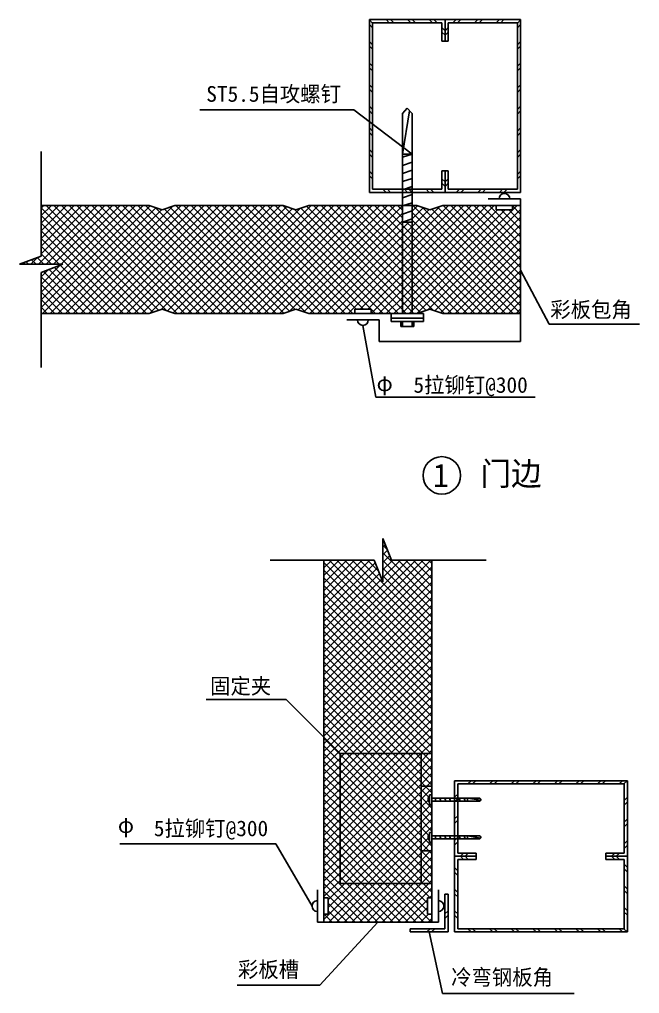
# Model space of a CAD drawing. Header units: metres. Extents: x 1643 to 14380, y 862 to 17986.
# Drawn here: x 1643 to 7384, y 8920 to 17932 of the extents above; entities that cross this region are included whole.
import ezdxf

# ---------------------------------------------------------------- set-up
doc = ezdxf.new("R2010")
doc.units = ezdxf.units.M
for name, color, linetype in [('1', 2, 'Continuous'), ('2', 3, 'Continuous'), ('4', 5, 'Continuous'), ('5', 6, 'Continuous')]:
    doc.layers.add(name, color=color, linetype=linetype)

msp = doc.modelspace()

# ---------------------------------------------------------------- linework, layer by layer
for p, q in [((5188.36, 16057.38), (5188.36, 15212.38)), ((5278.36, 16057.38), (5278.36, 15212.38)), ((4612.01, 11139.37), (5462.01, 11139.37)), ((4612.01, 11139.37), (4612.01, 9939.37)), ((5362.01, 11139.37), (5362.01, 9939.37)), ((5362.01, 10839.37), (5462.01, 10839.37)), ((5362.01, 10239.37), (5462.01, 10239.37)), ((4612.01, 9939.37), (5462.01, 9939.37))]:
    msp.add_line(p, q)
at = {"layer": '1'}
for p, q in [((5983.36, 16272.38), (6283.36, 16272.38)), ((6283.36, 16272.38), (6283.36, 14952.38)), ((1843.36, 16212.38), (2843.36, 16212.38)), ((2843.36, 16212.38), (2963.36, 16172.38)), ((2963.36, 16172.38), (3083.36, 16212.38)), ((3083.36, 16212.38), (4083.36, 16212.38)), ((4083.36, 16212.38), (4203.36, 16172.38)), ((4203.36, 16172.38), (4323.36, 16212.38)), ((4323.36, 16212.38), (5323.36, 16212.38)), ((5323.36, 16212.38), (5443.36, 16172.38)), ((5443.36, 16172.38), (5563.36, 16212.38)), ((5563.36, 16212.38), (6283.36, 16212.38)), ((2843.36, 15212.38), (2963.36, 15252.38)), ((2963.36, 15252.38), (3083.36, 15212.38)), ((4083.36, 15212.38), (4203.36, 15252.38)), ((4203.36, 15252.38), (4323.36, 15212.38)), ((5323.36, 15212.38), (5443.36, 15252.38)), ((5443.36, 15252.38), (5563.36, 15212.38)), ((1843.36, 15212.38), (2843.36, 15212.38)), ((3083.36, 15212.38), (4083.36, 15212.38)), ((4323.36, 15212.38), (5323.36, 15212.38)), ((4673.36, 15152.38), (4973.36, 15152.38)), ((4973.36, 14952.38), (4973.36, 15152.38)), ((6283.36, 15212.38), (5563.36, 15212.38)), ((4973.36, 14952.38), (6283.36, 14952.38)), ((4462.01, 9579.37), (4462.01, 12929.37)), ((5462.01, 12929.37), (5462.01, 9579.37)), ((4402.01, 9879.37), (4402.01, 9579.37)), ((5522.01, 9879.37), (5522.01, 9579.37)), ((5522.01, 9579.37), (4402.01, 9579.37))]:
    msp.add_line(p, q, dxfattribs=at)
at = {"layer": '2'}
for p, q in [((3311.85, 17095.57), (4740.2, 17095.57)), ((5278.36, 16686.27), (4740.2, 17095.57)), ((5233.36, 17112.38), (5188.36, 17062.38)), ((5188.36, 16686.27), (5255.86, 17087.38)), ((5188.36, 16057.38), (5188.36, 17062.38)), ((5278.36, 17062.38), (5233.36, 17112.38)), ((5278.36, 16057.38), (5278.36, 17062.38)), ((1843.36, 16712.38), (1843.36, 15743.22)), ((5278.36, 16687.38), (5188.36, 16657.38)), ((5278.36, 16686.27), (5188.36, 16686.27)), ((5278.36, 16612.38), (5188.36, 16582.38)), ((5278.36, 16537.38), (5188.36, 16507.38)), ((5278.36, 16462.38), (5188.36, 16432.38)), ((5278.36, 16387.38), (5188.36, 16357.38)), ((5278.36, 16312.38), (5188.36, 16282.38)), ((5278.36, 16237.38), (5188.36, 16207.38)), ((5278.36, 16162.38), (5188.36, 16132.38)), ((6058.36, 16212.38), (6058.36, 16172.38)), ((6058.36, 16172.38), (6208.36, 16172.38)), ((6208.36, 16212.38), (6208.36, 16172.38)), ((5278.36, 16087.38), (5188.36, 16057.38)), ((5188.36, 16057.38), (5278.36, 16057.38)), ((1643.36, 15668.06), (1843.36, 15743.22)), ((1643.36, 15668.06), (2043.36, 15668.06)), ((1843.36, 15592.68), (2043.36, 15668.06)), ((1843.36, 15592.68), (1843.36, 14712.38)), ((1843.36, 15592.68), (1843.36, 14712.38)), ((6283.36, 15612.38), (6546.87, 15112.38)), ((4898.36, 15252.38), (4748.36, 15252.38)), ((4748.36, 15212.38), (4748.36, 15252.38)), ((4898.36, 15212.38), (4898.36, 15252.38)), ((5383.36, 15212.38), (5083.36, 15212.38)), ((5083.36, 15137.38), (5083.36, 15212.38)), ((5383.36, 15167.38), (5083.36, 15167.38)), ((5383.36, 15137.38), (5383.36, 15212.38)), ((4941.47, 14438.47), (4823.36, 15102.38)), ((5383.36, 15137.38), (5083.36, 15137.38)), ((5173.36, 15092.38), (5173.36, 15137.38)), ((5293.36, 15092.38), (5173.36, 15092.38)), ((5188.36, 15092.38), (5188.36, 15137.38)), ((5278.36, 15092.38), (5278.36, 15137.38)), ((5293.36, 15092.38), (5293.36, 15137.38)), ((6546.87, 15112.38), (7384.38, 15112.38)), ((4941.47, 14438.47), (6419.53, 14438.47)), ((5009.17, 12729.37), (5009.17, 13129.37)), ((5086.55, 12929.37), (5009.17, 13129.37)), ((3964.85, 12929.37), (4927.67, 12929.37)), ((5009.17, 12729.37), (4927.67, 12929.37)), ((5086.55, 12929.37), (5964.85, 12929.37)), ((5086.55, 12929.37), (5964.85, 12929.37)), ((4112.01, 11639.37), (3373.2, 11639.37)), ((4612.01, 11139.37), (4112.01, 11639.37)), ((2572.99, 10304.37), (4015.92, 10304.37)), ((4015.92, 10304.37), (4352.01, 9729.37)), ((4462.01, 9804.37), (4502.01, 9804.37)), ((4502.01, 9654.37), (4502.01, 9804.37)), ((5462.01, 9804.37), (5422.01, 9804.37)), ((5422.01, 9804.37), (5422.01, 9654.37)), ((4462.01, 9654.37), (4502.01, 9654.37)), ((5462.01, 9654.37), (5422.01, 9654.37)), ((4962.01, 9579.37), (4425.08, 8997.66)), ((5437.01, 9489.37), (5558.73, 8919.92)), ((4425.08, 8997.66), (3658.14, 8997.66)), ((5558.73, 8919.92), (6778.41, 8919.92))]:
    msp.add_line(p, q, dxfattribs=at)
for centre, start, end in [((6133.36, 16272.38), 0, 180), ((4823.36, 15152.38), 180, 0), ((4402.01, 9729.37), 90, 270), ((5522.01, 9729.37), 270, 90)]:
    msp.add_arc(centre, 50, start, end, dxfattribs=at)
at = {"layer": '4'}
msp.add_circle((5553.96, 13713.98), 173.61, dxfattribs=at)
at = {"layer": '5'}
for p, q in [((4883.36, 17932.38), (5583.36, 17932.38)), ((4883.36, 16332.38), (4883.36, 17932.38)), ((4883.36, 17928.87), (4913.36, 17898.87)), ((4883.36, 17886.45), (4913.36, 17856.45)), ((4913.36, 17902.38), (5553.36, 17902.38)), ((4913.36, 16362.38), (4913.36, 17902.38)), ((5037.42, 17932.38), (5067.42, 17902.38)), ((5079.84, 17932.38), (5109.84, 17902.38)), ((5237.42, 17932.38), (5267.42, 17902.38)), ((5279.84, 17932.38), (5309.84, 17902.38)), ((5437.42, 17932.38), (5467.42, 17902.38)), ((5479.84, 17932.38), (5509.84, 17902.38)), ((5553.36, 17732.38), (5553.36, 17902.38)), ((5553.36, 17858.87), (5583.36, 17828.87)), ((5583.36, 17732.38), (5583.36, 17932.38)), ((5583.36, 17732.38), (5583.36, 17932.38)), ((6283.36, 17932.38), (5583.36, 17932.38)), ((5613.36, 17858.87), (5583.36, 17828.87)), ((6253.36, 17902.38), (5613.36, 17902.38)), ((5613.36, 17732.38), (5613.36, 17902.38)), ((5686.87, 17932.38), (5656.87, 17902.38)), ((5729.29, 17932.38), (5699.29, 17902.38)), ((5886.87, 17932.38), (5856.87, 17902.38)), ((5929.29, 17932.38), (5899.29, 17902.38)), ((6086.87, 17932.38), (6056.87, 17902.38)), ((6129.29, 17932.38), (6099.29, 17902.38)), ((6283.36, 17928.87), (6253.36, 17898.87)), ((6253.36, 16362.38), (6253.36, 17902.38)), ((6283.36, 17886.45), (6253.36, 17856.45)), ((6283.36, 16332.38), (6283.36, 17932.38)), ((5553.36, 17816.45), (5583.36, 17786.45)), ((5613.36, 17816.45), (5583.36, 17786.45)), ((4883.36, 17728.87), (4913.36, 17698.87)), ((4883.36, 17686.45), (4913.36, 17656.45)), ((5553.36, 17732.38), (5583.36, 17732.38)), ((5613.36, 17732.38), (5583.36, 17732.38)), ((6283.36, 17728.87), (6253.36, 17698.87)), ((6283.36, 17686.45), (6253.36, 17656.45)), ((4883.36, 17528.87), (4913.36, 17498.87)), ((4883.36, 17486.45), (4913.36, 17456.45)), ((6283.36, 17528.87), (6253.36, 17498.87)), ((6283.36, 17486.45), (6253.36, 17456.45)), ((4883.36, 17328.87), (4913.36, 17298.87)), ((6283.36, 17328.87), (6253.36, 17298.87)), ((4883.36, 17286.45), (4913.36, 17256.45)), ((6283.36, 17286.45), (6253.36, 17256.45)), ((4883.36, 17128.87), (4913.36, 17098.87)), ((6283.36, 17128.87), (6253.36, 17098.87)), ((4883.36, 17086.45), (4913.36, 17056.45)), ((6283.36, 17086.45), (6253.36, 17056.45)), ((4883.36, 16928.87), (4913.36, 16898.87)), ((4883.36, 16886.45), (4913.36, 16856.45)), ((6283.36, 16928.87), (6253.36, 16898.87)), ((6283.36, 16886.45), (6253.36, 16856.45)), ((4883.36, 16728.87), (4913.36, 16698.87)), ((4883.36, 16686.45), (4913.36, 16656.45)), ((6283.36, 16728.87), (6253.36, 16698.87)), ((6283.36, 16686.45), (6253.36, 16656.45)), ((4883.36, 16528.87), (4913.36, 16498.87)), ((5553.36, 16362.38), (5553.36, 16532.38)), ((5553.36, 16532.38), (5583.36, 16532.38)), ((5583.36, 16332.38), (5583.36, 16532.38)), ((5583.36, 16332.38), (5583.36, 16532.38)), ((5613.36, 16532.38), (5583.36, 16532.38)), ((5613.36, 16362.38), (5613.36, 16532.38)), ((6283.36, 16528.87), (6253.36, 16498.87)), ((4883.36, 16486.45), (4913.36, 16456.45)), ((5553.36, 16458.87), (5583.36, 16428.87)), ((5553.36, 16416.45), (5583.36, 16386.45)), ((5613.36, 16458.87), (5583.36, 16428.87)), ((5613.36, 16416.45), (5583.36, 16386.45)), ((6283.36, 16486.45), (6253.36, 16456.45)), ((4883.36, 16332.38), (5583.36, 16332.38)), ((4913.36, 16362.38), (5553.36, 16362.38)), ((5007.42, 16362.38), (5037.42, 16332.38)), ((5049.84, 16362.38), (5079.84, 16332.38)), ((5207.42, 16362.38), (5237.42, 16332.38)), ((5249.84, 16362.38), (5279.84, 16332.38)), ((5407.42, 16362.38), (5437.42, 16332.38)), ((5449.84, 16362.38), (5479.84, 16332.38)), ((6283.36, 16332.38), (5583.36, 16332.38)), ((6253.36, 16362.38), (5613.36, 16362.38)), ((5716.87, 16362.38), (5686.87, 16332.38)), ((5759.29, 16362.38), (5729.29, 16332.38)), ((5916.87, 16362.38), (5886.87, 16332.38)), ((5959.29, 16362.38), (5929.29, 16332.38)), ((6116.87, 16362.38), (6086.87, 16332.38)), ((6159.29, 16362.38), (6129.29, 16332.38)), ((1818.54, 15668.06), (2362.86, 16212.38)), ((1843.36, 16187.85), (1867.89, 16212.38)), ((1843.36, 16117.14), (1938.6, 16212.38)), ((1843.36, 16046.43), (2009.31, 16212.38)), ((1843.36, 15975.72), (2080.02, 16212.38)), ((1843.36, 15905.01), (2150.73, 16212.38)), ((1843.36, 15834.3), (2221.44, 16212.38)), ((1843.36, 15763.59), (2292.15, 16212.38)), ((1843.36, 15410.03), (2645.71, 16212.38)), ((1843.36, 15339.32), (2716.42, 16212.38)), ((1843.36, 15268.61), (2787.13, 16212.38)), ((2819.44, 15212.38), (1843.36, 16188.47)), ((1857.84, 15212.38), (2854.22, 16208.76)), ((1889.25, 15668.06), (2433.57, 16212.38)), ((2878.45, 15224.08), (1890.15, 16212.38)), ((1928.55, 15212.38), (2907.25, 16191.09)), ((1959.96, 15668.06), (2504.29, 16212.38)), ((2931.48, 15241.76), (1960.86, 16212.38)), ((1999.26, 15212.38), (2960.28, 16173.41)), ((2030.67, 15668.06), (2575, 16212.38)), ((3005.68, 15238.28), (2031.57, 16212.38)), ((2069.97, 15212.38), (3063.28, 16205.69)), ((3102.28, 15212.38), (2102.28, 16212.38)), ((2140.68, 15212.38), (3140.68, 16212.38)), ((3172.99, 15212.38), (2172.99, 16212.38)), ((2211.39, 15212.38), (3211.39, 16212.38)), ((3243.7, 15212.38), (2243.7, 16212.38)), ((2282.1, 15212.38), (3282.1, 16212.38)), ((3314.41, 15212.38), (2314.41, 16212.38)), ((2352.81, 15212.38), (3352.81, 16212.38)), ((3385.12, 15212.38), (2385.12, 16212.38)), ((2423.52, 15212.38), (3423.52, 16212.38)), ((3455.84, 15212.38), (2455.84, 16212.38)), ((2494.24, 15212.38), (3494.24, 16212.38)), ((3526.55, 15212.38), (2526.55, 16212.38)), ((2564.95, 15212.38), (3564.95, 16212.38)), ((3597.26, 15212.38), (2597.26, 16212.38)), ((2635.66, 15212.38), (3635.66, 16212.38)), ((3667.97, 15212.38), (2667.97, 16212.38)), ((2706.37, 15212.38), (3706.37, 16212.38)), ((3738.68, 15212.38), (2738.68, 16212.38)), ((2777.08, 15212.38), (3777.08, 16212.38)), ((3809.39, 15212.38), (2809.39, 16212.38)), ((2850.01, 15214.6), (3847.79, 16212.38)), ((3880.1, 15212.38), (2898.47, 16194.01)), ((2956.07, 15249.96), (3918.5, 16212.38)), ((3950.81, 15212.38), (2983.95, 16179.25)), ((3012.75, 15235.92), (3989.21, 16212.38)), ((4021.52, 15212.38), (3036.98, 16196.93)), ((3065.78, 15218.24), (4059.92, 16212.38)), ((4090.01, 15214.6), (3092.23, 16212.38)), ((3130.63, 15212.38), (4118.81, 16200.56)), ((4143.05, 15232.28), (3162.94, 16212.38)), ((3201.34, 15212.38), (4171.85, 16182.89)), ((4196.08, 15249.96), (3233.65, 16212.38)), ((3272.05, 15212.38), (4246.4, 16186.73)), ((4294.87, 15221.88), (3304.36, 16212.38)), ((3342.76, 15212.38), (4342.76, 16212.38)), ((4375.07, 15212.38), (3375.07, 16212.38)), ((3413.47, 15212.38), (4413.47, 16212.38)), ((4445.79, 15212.38), (3445.79, 16212.38)), ((3484.18, 15212.38), (4484.18, 16212.38)), ((4516.5, 15212.38), (3516.5, 16212.38)), ((3554.9, 15212.38), (4554.9, 16212.38)), ((4587.21, 15212.38), (3587.21, 16212.38)), ((3625.61, 15212.38), (4625.61, 16212.38)), ((4657.92, 15212.38), (3657.92, 16212.38)), ((3696.32, 15212.38), (4696.32, 16212.38)), ((4728.63, 15212.38), (3728.63, 16212.38)), ((3767.03, 15212.38), (4767.03, 16212.38)), ((4759.34, 15252.38), (3799.34, 16212.38)), ((3837.74, 15212.38), (4837.74, 16212.38)), ((4830.05, 15252.38), (3870.05, 16212.38)), ((3908.45, 15212.38), (4908.45, 16212.38)), ((4940.76, 15212.38), (3940.76, 16212.38)), ((3979.16, 15212.38), (4979.16, 16212.38)), ((5011.47, 15212.38), (4011.47, 16212.38)), ((4049.87, 15212.38), (5049.87, 16212.38)), ((5082.18, 15212.38), (4082.18, 16212.38)), ((4139.19, 15231), (5120.58, 16212.38)), ((5152.89, 15212.38), (4187.66, 16177.62)), ((4224.31, 15245.4), (5188.36, 16209.45)), ((5188.36, 15247.63), (4248.54, 16187.45)), ((4277.34, 15227.72), (5188.36, 16138.74)), ((5188.36, 15318.34), (4301.57, 16205.12)), ((5188.36, 15389.05), (4365.02, 16212.38)), ((5188.36, 15459.76), (4435.73, 16212.38)), ((5188.36, 15530.47), (4506.45, 16212.38)), ((5188.36, 15601.18), (4577.16, 16212.38)), ((5188.36, 15671.9), (4647.87, 16212.38)), ((5188.36, 15742.61), (4718.58, 16212.38)), ((5188.36, 15813.32), (4789.29, 16212.38)), ((5188.36, 15884.03), (4860, 16212.38)), ((5188.36, 15954.74), (4930.71, 16212.38)), ((5188.36, 16025.45), (5001.42, 16212.38)), ((5188.36, 16096.16), (5072.13, 16212.38)), ((5188.36, 16166.87), (5142.84, 16212.38)), ((5278.36, 15875.18), (5615.56, 16212.38)), ((5278.36, 15804.47), (5686.27, 16212.38)), ((5278.36, 15733.76), (5756.98, 16212.38)), ((5278.36, 15663.05), (5827.69, 16212.38)), ((5278.36, 15592.34), (5898.4, 16212.38)), ((5278.36, 15521.63), (5969.11, 16212.38)), ((5278.36, 15450.92), (6039.82, 16212.38)), ((5278.36, 15238.79), (6251.95, 16212.38)), ((5278.36, 16158.03), (5330.37, 16210.04)), ((5278.36, 15945.89), (5535.59, 16203.13)), ((5278.36, 16087.32), (5383.41, 16192.37)), ((5278.36, 16016.6), (5436.44, 16174.69)), ((5278.36, 15380.21), (6070.53, 16172.38)), ((5278.36, 15309.5), (6141.24, 16172.38)), ((6213.55, 15212.38), (5278.36, 16147.58)), ((6283.36, 15213.29), (5284.26, 16212.38)), ((5322.66, 15212.38), (6283.36, 16173.08)), ((6283.36, 15284), (5370.78, 16196.57)), ((6283.36, 15354.71), (5460.1, 16177.97)), ((6283.36, 15425.42), (5513.13, 16195.64)), ((6283.36, 15496.13), (5567.11, 16212.38)), ((6283.36, 15566.84), (5637.82, 16212.38)), ((6283.36, 15637.56), (5708.53, 16212.38)), ((6283.36, 15708.27), (5779.24, 16212.38)), ((6283.36, 15778.98), (5849.95, 16212.38)), ((6283.36, 15849.69), (5920.66, 16212.38)), ((6283.36, 15920.4), (5991.37, 16212.38)), ((6283.36, 15991.11), (6102.08, 16172.38)), ((6283.36, 16061.82), (6172.79, 16172.38)), ((6283.36, 16132.53), (6208.36, 16207.53)), ((6283.36, 16203.24), (6274.21, 16212.38)), ((2748.73, 15212.38), (1843.36, 16117.76)), ((2678.02, 15212.38), (1843.36, 16047.05)), ((4332.71, 15212.38), (5188.36, 16068.03)), ((5188.36, 15997.32), (5248.42, 16057.38)), ((5278.36, 16006.16), (5227.13, 16057.38)), ((6142.84, 15212.38), (5278.36, 16076.87)), ((5428.38, 15247.39), (6283.36, 16102.37)), ((2607.31, 15212.38), (1843.36, 15976.34)), ((4403.42, 15212.38), (5188.36, 15997.32)), ((5278.36, 15935.45), (5188.36, 16025.45)), ((5188.36, 15926.6), (5278.36, 16016.6)), ((5278.36, 15864.74), (5188.36, 15954.74)), ((6072.13, 15212.38), (5278.36, 16006.16)), ((5488.9, 15237.2), (6283.36, 16031.66)), ((5541.93, 15219.52), (6283.36, 15960.94)), ((2536.6, 15212.38), (1843.36, 15905.63)), ((4474.13, 15212.38), (5188.36, 15926.6)), ((5188.36, 15855.89), (5278.36, 15945.89)), ((5278.36, 15794.03), (5188.36, 15884.03)), ((5188.36, 15785.18), (5278.36, 15875.18)), ((6001.42, 15212.38), (5278.36, 15935.45)), ((5930.71, 15212.38), (5278.36, 15864.74)), ((5605.5, 15212.38), (6283.36, 15890.23)), ((2010.21, 15668.06), (1843.36, 15834.91)), ((4544.84, 15212.38), (5188.36, 15855.89)), ((4615.56, 15212.38), (5188.36, 15785.18)), ((5278.36, 15723.32), (5188.36, 15813.32)), ((5188.36, 15714.47), (5278.36, 15804.47)), ((5860, 15212.38), (5278.36, 15794.03)), ((5676.22, 15212.38), (6283.36, 15819.52)), ((1677.12, 15668.06), (1697.42, 15688.36)), ((1727.37, 15668.06), (1705.04, 15690.38)), ((1747.83, 15668.06), (1810.29, 15730.52)), ((1798.08, 15668.06), (1756.26, 15709.87)), ((1868.79, 15668.06), (1808.07, 15728.78)), ((1939.5, 15668.06), (1843.36, 15764.2)), ((4686.27, 15212.38), (5188.36, 15714.47)), ((5278.36, 15652.61), (5188.36, 15742.61)), ((5188.36, 15643.76), (5278.36, 15733.76)), ((5789.29, 15212.38), (5278.36, 15723.32)), ((5746.93, 15212.38), (6283.36, 15748.81)), ((1656.66, 15668.06), (1654, 15670.72)), ((1843.36, 15480.74), (2021.38, 15658.77)), ((1843.36, 15551.45), (1907.93, 15616.03)), ((2253.75, 15212.38), (1866.36, 15599.78)), ((2324.46, 15212.38), (1917.55, 15619.3)), ((2395.18, 15212.38), (1968.99, 15638.57)), ((2465.89, 15212.38), (2019.97, 15658.3)), ((4796.98, 15252.38), (5188.36, 15643.76)), ((5278.36, 15581.9), (5188.36, 15671.9)), ((5188.36, 15573.05), (5278.36, 15663.05)), ((5278.36, 15511.18), (5188.36, 15601.18)), ((5188.36, 15502.34), (5278.36, 15592.34)), ((5718.58, 15212.38), (5278.36, 15652.61)), ((5817.64, 15212.38), (6283.36, 15678.1)), ((5888.35, 15212.38), (6283.36, 15607.39)), ((2183.04, 15212.38), (1843.36, 15552.07)), ((4867.69, 15252.38), (5188.36, 15573.05)), ((4898.4, 15212.38), (5188.36, 15502.34)), ((5278.36, 15440.47), (5188.36, 15530.47)), ((5188.36, 15431.63), (5278.36, 15521.63)), ((5647.87, 15212.38), (5278.36, 15581.9)), ((5577.16, 15212.38), (5278.36, 15511.18)), ((5959.06, 15212.38), (6283.36, 15536.68)), ((2112.33, 15212.38), (1843.36, 15481.36)), ((4969.11, 15212.38), (5188.36, 15431.63)), ((5278.36, 15369.76), (5188.36, 15459.76)), ((5188.36, 15360.92), (5278.36, 15450.92)), ((5477.99, 15240.84), (5278.36, 15440.47)), ((6029.77, 15212.38), (6283.36, 15465.97)), ((2041.62, 15212.38), (1843.36, 15410.65)), ((1970.91, 15212.38), (1843.36, 15339.94)), ((5039.82, 15212.38), (5188.36, 15360.92)), ((5278.36, 15299.05), (5188.36, 15389.05)), ((5188.36, 15290.21), (5278.36, 15380.21)), ((5407.64, 15240.48), (5278.36, 15369.76)), ((6100.48, 15212.38), (6283.36, 15395.26)), ((6171.19, 15212.38), (6283.36, 15324.55)), ((1900.2, 15212.38), (1843.36, 15269.23)), ((5110.53, 15212.38), (5188.36, 15290.21)), ((5278.36, 15228.34), (5188.36, 15318.34)), ((5188.36, 15219.5), (5278.36, 15309.5)), ((5223.6, 15212.38), (5188.36, 15247.63)), ((5251.95, 15212.38), (5278.36, 15238.79)), ((5354.61, 15222.8), (5278.36, 15299.05)), ((6241.9, 15212.38), (6283.36, 15253.84)), ((5181.24, 15212.38), (5188.36, 15219.5)), ((5294.31, 15212.38), (5278.36, 15228.34)), ((5009.17, 13121.59), (5010.73, 13123.14)), ((5009.17, 13050.88), (5030.32, 13072.02)), ((5047.75, 13029.75), (5009.17, 13068.33)), ((5009.17, 12980.17), (5050.17, 13021.16)), ((5082.68, 12924.11), (5009.17, 12997.62)), ((4462.01, 12927.98), (4463.4, 12929.37)), ((4462.01, 12857.27), (4534.11, 12929.37)), ((4462.01, 12786.56), (4604.82, 12929.37)), ((4462.01, 12715.85), (4675.53, 12929.37)), ((4462.01, 12645.14), (4746.24, 12929.37)), ((4462.01, 12574.43), (4816.95, 12929.37)), ((4462.01, 12503.71), (4887.66, 12929.37)), ((4462.01, 12150.16), (5241.21, 12929.37)), ((4462.01, 12079.45), (5311.93, 12929.37)), ((4462.01, 12008.74), (5382.64, 12929.37)), ((4462.01, 11938.03), (5453.35, 12929.37)), ((5462.01, 11908.38), (4462.01, 12908.38)), ((4462.01, 12433), (4935.46, 12906.45)), ((5462.01, 11979.09), (4511.74, 12929.37)), ((5462.01, 12049.8), (4582.45, 12929.37)), ((5462.01, 12120.51), (4653.16, 12929.37)), ((5462.01, 12191.22), (4723.87, 12929.37)), ((5462.01, 12261.94), (4794.58, 12929.37)), ((4970.18, 12824.48), (4865.29, 12929.37)), ((5009.17, 12909.46), (5070.6, 12970.88)), ((5009.17, 12838.75), (5099.79, 12929.37)), ((5009.17, 12768.03), (5170.5, 12929.37)), ((5462.01, 12474.07), (5009.17, 12926.9)), ((5462.01, 12544.78), (5077.42, 12929.37)), ((5462.01, 12615.49), (5148.13, 12929.37)), ((5462.01, 12686.2), (5218.84, 12929.37)), ((5462.01, 12756.91), (5289.55, 12929.37)), ((5462.01, 12827.62), (5360.26, 12929.37)), ((5462.01, 12898.33), (5430.97, 12929.37)), ((4462.01, 11867.32), (5462.01, 12867.32)), ((4462.01, 12362.29), (4955.39, 12855.67)), ((5462.01, 11837.67), (4462.01, 12837.67)), ((4462.01, 12291.58), (4974.82, 12804.39)), ((5462.01, 12403.36), (5009.17, 12856.19)), ((4462.01, 11796.61), (5462.01, 12796.61)), ((5462.01, 11766.96), (4462.01, 12766.96)), ((4462.01, 12220.87), (4995.2, 12754.06)), ((4462.01, 11725.9), (5462.01, 12725.9)), ((5462.01, 12332.65), (5009.17, 12785.48)), ((5462.01, 11696.25), (4462.01, 12696.25)), ((4462.01, 11655.19), (5462.01, 12655.19)), ((5462.01, 11625.54), (4462.01, 12625.54)), ((4462.01, 11584.48), (5462.01, 12584.48)), ((5462.01, 11554.83), (4462.01, 12554.83)), ((4462.01, 11513.76), (5462.01, 12513.76)), ((5462.01, 11484.12), (4462.01, 12484.12)), ((4462.01, 11443.05), (5462.01, 12443.05)), ((5462.01, 11413.41), (4462.01, 12413.41)), ((4462.01, 11372.34), (5462.01, 12372.34)), ((5462.01, 11342.7), (4462.01, 12342.7)), ((4462.01, 11301.63), (5462.01, 12301.63)), ((5462.01, 11271.99), (4462.01, 12271.99)), ((5462.01, 11201.28), (4462.01, 12201.28)), ((4491.23, 11260.14), (5462.01, 12230.92)), ((5453.21, 11139.37), (4462.01, 12130.56)), ((4526.59, 11224.79), (5462.01, 12160.21)), ((4561.94, 11189.43), (5462.01, 12089.5)), ((5382.5, 11139.37), (4462.01, 12059.85)), ((5311.79, 11139.37), (4462.01, 11989.14)), ((4597.3, 11154.08), (5462.01, 12018.79)), ((5241.08, 11139.37), (4462.01, 11918.43)), ((4653.3, 11139.37), (5462.01, 11948.08)), ((5170.37, 11139.37), (4462.01, 11847.72)), ((4724.01, 11139.37), (5462.01, 11877.37)), ((4794.72, 11139.37), (5462.01, 11806.66)), ((5099.65, 11139.37), (4462.01, 11777.01)), ((4865.43, 11139.37), (5462.01, 11735.95)), ((5028.94, 11139.37), (4462.01, 11706.3)), ((4958.23, 11139.37), (4462.01, 11635.59)), ((4936.14, 11139.37), (5462.01, 11665.24)), ((4887.52, 11139.37), (4462.01, 11564.88)), ((5006.85, 11139.37), (5462.01, 11594.53)), ((4816.81, 11139.37), (4462.01, 11494.17)), ((5077.56, 11139.37), (5462.01, 11523.82)), ((5148.27, 11139.37), (5462.01, 11453.1)), ((4746.1, 11139.37), (4462.01, 11423.46)), ((5218.98, 11139.37), (5462.01, 11382.39)), ((4675.39, 11139.37), (4462.01, 11352.75)), ((4612.01, 11132.04), (4462.01, 11282.04)), ((5289.69, 11139.37), (5462.01, 11311.68)), ((4462.01, 11230.92), (4491.23, 11260.14)), ((4462.01, 11160.21), (4526.59, 11224.79)), ((4612.01, 11061.33), (4462.01, 11211.33)), ((4462.01, 11089.5), (4561.94, 11189.43)), ((5360.4, 11139.37), (5462.01, 11240.97)), ((4462.01, 11018.79), (4597.3, 11154.08)), ((4612.01, 10990.62), (4462.01, 11140.62)), ((4462.01, 10948.08), (4612.01, 11098.08)), ((4612.01, 11098.08), (4653.3, 11139.37)), ((4612.01, 11027.37), (4724.01, 11139.37)), ((4612.01, 10956.66), (4794.72, 11139.37)), ((4612.01, 10885.95), (4865.43, 11139.37)), ((4612.01, 10815.24), (4936.14, 11139.37)), ((4612.01, 10744.53), (5006.85, 11139.37)), ((4612.01, 10673.82), (5077.56, 11139.37)), ((4612.01, 10603.1), (5148.27, 11139.37)), ((4612.01, 10532.39), (5218.98, 11139.37)), ((4612.01, 10461.68), (5289.69, 11139.37)), ((4612.01, 10390.97), (5360.4, 11139.37)), ((5362.01, 10382.04), (4612.01, 11132.04)), ((5362.01, 10452.75), (4675.39, 11139.37)), ((5362.01, 10523.46), (4746.1, 11139.37)), ((5362.01, 10594.17), (4816.81, 11139.37)), ((5362.01, 10664.88), (4887.52, 11139.37)), ((5362.01, 10735.59), (4958.23, 11139.37)), ((5362.01, 10806.3), (5028.94, 11139.37)), ((5362.01, 10877.01), (5099.65, 11139.37)), ((5362.01, 10947.72), (5170.37, 11139.37)), ((5362.01, 11018.43), (5241.08, 11139.37)), ((5362.01, 11089.14), (5311.79, 11139.37)), ((5362.01, 11070.26), (5431.11, 11139.37)), ((5362.01, 10999.55), (5462.01, 11099.55)), ((5462.01, 10989.14), (5362.01, 11089.14)), ((5462.01, 11059.85), (5382.5, 11139.37)), ((5431.11, 11139.37), (5462.01, 11170.26)), ((5462.01, 11130.56), (5453.21, 11139.37)), ((4612.01, 10919.9), (4462.01, 11069.9)), ((4462.01, 10877.37), (4612.01, 11027.37)), ((4612.01, 10849.19), (4462.01, 10999.19)), ((4612.01, 10320.26), (5362.01, 11070.26)), ((5362.01, 10311.33), (4612.01, 11061.33)), ((4612.01, 10249.55), (5362.01, 10999.55)), ((5362.01, 10928.84), (5462.01, 11028.84)), ((5462.01, 10918.43), (5362.01, 11018.43)), ((4462.01, 10806.66), (4612.01, 10956.66)), ((4612.01, 10778.48), (4462.01, 10928.48)), ((5362.01, 10240.62), (4612.01, 10990.62)), ((4612.01, 10178.84), (5362.01, 10928.84)), ((5362.01, 10169.9), (4612.01, 10919.9)), ((5362.01, 10858.13), (5462.01, 10958.13)), ((5462.01, 10847.72), (5362.01, 10947.72)), ((4462.01, 10735.95), (4612.01, 10885.95)), ((4612.01, 10707.77), (4462.01, 10857.77)), ((4462.01, 10665.24), (4612.01, 10815.24)), ((4612.01, 10108.13), (5362.01, 10858.13)), ((5362.01, 10099.19), (4612.01, 10849.19)), ((5399.65, 10839.37), (5362.01, 10877.01)), ((5362.01, 10787.42), (5413.96, 10839.37)), ((5362.01, 10716.71), (5462.01, 10816.71)), ((5462.01, 10777.01), (5399.65, 10839.37)), ((5413.96, 10839.37), (5462.01, 10887.42)), ((5672.01, 10889.37), (5672.01, 10189.37)), ((5672.01, 10889.37), (7272.01, 10889.37)), ((5702.01, 10859.37), (5702.01, 10219.37)), ((5702.01, 10859.37), (7242.01, 10859.37)), ((5826.07, 10889.37), (5796.07, 10859.37)), ((5868.5, 10889.37), (5838.5, 10859.37)), ((6026.07, 10889.37), (5996.07, 10859.37)), ((6068.5, 10889.37), (6038.5, 10859.37)), ((6226.07, 10889.37), (6196.07, 10859.37)), ((6268.5, 10889.37), (6238.5, 10859.37)), ((6426.07, 10889.37), (6396.07, 10859.37)), ((6468.5, 10889.37), (6438.5, 10859.37)), ((6626.07, 10889.37), (6596.07, 10859.37)), ((6668.5, 10889.37), (6638.5, 10859.37)), ((6826.07, 10889.37), (6796.07, 10859.37)), ((6868.5, 10889.37), (6838.5, 10859.37)), ((7026.07, 10889.37), (6996.07, 10859.37)), ((7068.5, 10889.37), (7038.5, 10859.37)), ((7226.07, 10889.37), (7196.07, 10859.37)), ((7268.5, 10889.37), (7238.5, 10859.37)), ((7242.01, 10859.37), (7242.01, 10219.37)), ((7272.01, 10889.37), (7272.01, 10189.37)), ((4612.01, 10637.06), (4462.01, 10787.06)), ((4462.01, 10594.53), (4612.01, 10744.53)), ((4612.01, 10037.42), (5362.01, 10787.42)), ((5362.01, 10028.48), (4612.01, 10778.48)), ((5435.94, 10732.37), (5362.01, 10806.3)), ((5462.01, 10635.59), (5362.01, 10735.59)), ((5426.01, 10732.37), (5439.51, 10732.37)), ((5426.01, 10696.37), (5426.01, 10732.37)), ((5439.51, 10759.37), (5462.01, 10759.37)), ((5439.51, 10669.37), (5439.51, 10759.37)), ((5462.01, 10669.37), (5462.01, 10759.37)), ((5462.01, 10727.87), (5904.51, 10727.87)), ((5499.84, 10699.87), (5490.84, 10726.87)), ((5544.84, 10699.87), (5535.84, 10726.87)), ((5589.84, 10699.87), (5580.84, 10726.87)), ((5634.51, 10700.87), (5625.51, 10727.87)), ((5702.01, 10765.3), (5672.01, 10735.3)), ((5724.51, 10700.87), (5715.51, 10727.87)), ((5769.51, 10700.87), (5760.51, 10727.87)), ((5791.68, 10700.87), (5791.68, 10727.87)), ((5791.68, 10727.87), (5912.01, 10707.62)), ((5919.51, 10714.37), (5904.51, 10727.87)), ((7272.01, 10735.3), (7242.01, 10705.3)), ((4612.01, 10566.35), (4462.01, 10716.35)), ((4462.01, 10523.82), (4612.01, 10673.82)), ((4612.01, 10495.64), (4462.01, 10645.64)), ((4612.01, 9966.71), (5362.01, 10716.71)), ((5362.01, 9957.77), (4612.01, 10707.77)), ((5309.71, 9939.37), (4612.01, 10637.06)), ((4655.38, 9939.37), (5362.01, 10646)), ((5362.01, 10646), (5426.01, 10710)), ((5362.01, 10575.29), (5456.09, 10669.37)), ((5462.01, 10564.88), (5362.01, 10664.88)), ((5426.01, 10696.37), (5439.51, 10696.37)), ((5439.51, 10669.37), (5462.01, 10669.37)), ((5462.01, 10700.87), (5904.51, 10700.87)), ((5702.01, 10722.88), (5672.01, 10692.88)), ((5904.51, 10700.87), (5919.51, 10714.37)), ((7272.01, 10692.88), (7242.01, 10662.88)), ((4462.01, 10453.1), (4612.01, 10603.1)), ((4612.01, 10424.93), (4462.01, 10574.93)), ((5238.99, 9939.37), (4612.01, 10566.35)), ((4726.09, 9939.37), (5362.01, 10575.29)), ((5362.01, 10504.58), (5462.01, 10604.58)), ((5462.01, 10494.17), (5362.01, 10594.17)), ((5702.01, 10565.3), (5672.01, 10535.3)), ((4462.01, 10382.39), (4612.01, 10532.39)), ((4612.01, 10354.22), (4462.01, 10504.22)), ((4462.01, 10311.68), (4612.01, 10461.68)), ((5168.28, 9939.37), (4612.01, 10495.64)), ((4796.8, 9939.37), (5362.01, 10504.58)), ((5362.01, 10433.87), (5462.01, 10533.87)), ((5462.01, 10423.46), (5362.01, 10523.46)), ((5362.01, 10363.16), (5462.01, 10463.16)), ((5702.01, 10522.88), (5672.01, 10492.88)), ((7272.01, 10535.3), (7242.01, 10505.3)), ((7272.01, 10492.88), (7242.01, 10462.88)), ((4612.01, 10283.51), (4462.01, 10433.51)), ((4462.01, 10240.97), (4612.01, 10390.97)), ((5097.57, 9939.37), (4612.01, 10424.93)), ((4867.51, 9939.37), (5362.01, 10433.87)), ((5432.39, 10382.37), (5362.01, 10452.75)), ((5462.01, 10282.04), (5362.01, 10382.04)), ((5426.01, 10346.37), (5426.01, 10382.37)), ((5426.01, 10382.37), (5439.51, 10382.37)), ((5439.51, 10319.37), (5439.51, 10409.37)), ((5439.51, 10409.37), (5462.01, 10409.37)), ((5462.01, 10319.37), (5462.01, 10409.37)), ((5462.01, 10377.87), (5904.51, 10377.87)), ((5499.84, 10350.87), (5490.84, 10377.87)), ((5544.84, 10350.87), (5535.84, 10377.87)), ((5589.84, 10350.87), (5580.84, 10377.87)), ((5634.51, 10350.87), (5625.51, 10377.87)), ((5702.01, 10365.3), (5672.01, 10335.3)), ((5724.51, 10350.87), (5715.51, 10377.87)), ((5769.51, 10350.87), (5760.51, 10377.87)), ((5791.68, 10377.87), (5912.01, 10357.62)), ((5791.68, 10350.87), (5791.68, 10377.87)), ((5919.51, 10364.37), (5904.51, 10377.87)), ((5904.51, 10350.87), (5919.51, 10364.37)), ((4612.01, 10212.8), (4462.01, 10362.8)), ((4462.01, 10170.26), (4612.01, 10320.26)), ((4612.01, 10142.09), (4462.01, 10292.09)), ((5026.86, 9939.37), (4612.01, 10354.22)), ((4956.15, 9939.37), (4612.01, 10283.51)), ((4938.22, 9939.37), (5362.01, 10363.16)), ((5008.93, 9939.37), (5362.01, 10292.44)), ((5362.01, 10292.44), (5426.01, 10356.44)), ((5433.97, 10239.37), (5362.01, 10311.33)), ((5379.64, 10239.37), (5459.64, 10319.37)), ((5426.01, 10346.37), (5439.51, 10346.37)), ((5439.51, 10319.37), (5462.01, 10319.37)), ((5462.01, 10350.87), (5904.51, 10350.87)), ((5702.01, 10322.88), (5672.01, 10292.88)), ((7272.01, 10335.3), (7242.01, 10305.3)), ((7272.01, 10292.88), (7242.01, 10262.88)), ((4462.01, 10099.55), (4612.01, 10249.55)), ((4612.01, 10071.38), (4462.01, 10221.38)), ((4885.44, 9939.37), (4612.01, 10212.8)), ((5079.64, 9939.37), (5362.01, 10221.73)), ((5363.26, 10239.37), (5362.01, 10240.62)), ((5362.01, 10221.73), (5379.64, 10239.37)), ((5362.01, 10151.02), (5450.35, 10239.37)), ((5462.01, 10140.62), (5363.26, 10239.37)), ((5462.01, 10211.33), (5433.97, 10239.37)), ((5450.35, 10239.37), (5462.01, 10251.02)), ((5672.01, 10189.37), (5872.01, 10189.37)), ((5672.01, 9489.37), (5672.01, 10189.37)), ((5672.01, 10189.37), (5872.01, 10189.37)), ((5702.01, 10219.37), (5872.01, 10219.37)), ((5756.07, 10219.37), (5726.07, 10189.37)), ((5756.07, 10159.37), (5726.07, 10189.37)), ((5798.5, 10219.37), (5768.5, 10189.37)), ((5798.5, 10159.37), (5768.5, 10189.37)), ((5872.01, 10219.37), (5872.01, 10189.37)), ((5872.01, 10159.37), (5872.01, 10189.37)), ((7072.01, 10219.37), (7242.01, 10219.37)), ((7072.01, 10219.37), (7072.01, 10189.37)), ((7072.01, 10159.37), (7072.01, 10189.37)), ((7072.01, 10189.37), (7272.01, 10189.37)), ((7072.01, 10189.37), (7272.01, 10189.37)), ((7156.07, 10219.37), (7126.07, 10189.37)), ((7156.07, 10159.37), (7126.07, 10189.37)), ((7198.5, 10219.37), (7168.5, 10189.37)), ((7198.5, 10159.37), (7168.5, 10189.37)), ((7272.01, 9489.37), (7272.01, 10189.37)), ((4462.01, 10028.84), (4612.01, 10178.84)), ((4612.01, 10000.67), (4462.01, 10150.67)), ((4462.01, 9958.13), (4612.01, 10108.13)), ((4814.73, 9939.37), (4612.01, 10142.09)), ((5150.35, 9939.37), (5362.01, 10151.02)), ((5362.01, 10080.31), (5462.01, 10180.31)), ((5462.01, 10069.9), (5362.01, 10169.9)), ((5362.01, 10009.6), (5462.01, 10109.6)), ((5462.01, 9999.19), (5362.01, 10099.19)), ((5702.01, 9519.37), (5702.01, 10159.37)), ((5702.01, 10159.37), (5872.01, 10159.37)), ((7072.01, 10159.37), (7242.01, 10159.37)), ((7242.01, 9519.37), (7242.01, 10159.37)), ((7272.01, 10085.85), (7242.01, 10115.85)), ((4962.6, 9579.37), (4462.01, 10079.95)), ((4462.01, 9887.42), (4612.01, 10037.42)), ((4891.89, 9579.37), (4462.01, 10009.24)), ((4744.02, 9939.37), (4612.01, 10071.38)), ((5221.06, 9939.37), (5362.01, 10080.31)), ((5291.77, 9939.37), (5362.01, 10009.6)), ((5451.13, 9939.37), (5362.01, 10028.48)), ((5362.48, 9939.37), (5462.01, 10038.89)), ((5702.01, 10055.85), (5672.01, 10085.85)), ((5702.01, 10013.43), (5672.01, 10043.43)), ((7272.01, 10043.43), (7242.01, 10073.43)), ((4462.01, 9816.71), (4612.01, 9966.71)), ((4462.01, 9604.58), (4796.8, 9939.37)), ((4821.18, 9579.37), (4462.01, 9938.53)), ((4502.01, 9786), (4655.38, 9939.37)), ((4502.01, 9715.29), (4726.09, 9939.37)), ((4507.51, 9579.37), (4867.51, 9939.37)), ((4578.22, 9579.37), (4938.22, 9939.37)), ((4673.31, 9939.37), (4612.01, 10000.67)), ((4648.93, 9579.37), (5008.93, 9939.37)), ((5033.31, 9579.37), (4673.31, 9939.37)), ((4719.64, 9579.37), (5079.64, 9939.37)), ((5104.02, 9579.37), (4744.02, 9939.37)), ((4790.35, 9579.37), (5150.35, 9939.37)), ((5174.73, 9579.37), (4814.73, 9939.37)), ((4861.06, 9579.37), (5221.06, 9939.37)), ((5245.44, 9579.37), (4885.44, 9939.37)), ((4931.77, 9579.37), (5291.77, 9939.37)), ((5316.15, 9579.37), (4956.15, 9939.37)), ((5002.48, 9579.37), (5362.48, 9939.37)), ((5386.86, 9579.37), (5026.86, 9939.37)), ((5073.2, 9579.37), (5433.2, 9939.37)), ((5457.57, 9579.37), (5097.57, 9939.37)), ((5422.01, 9685.64), (5168.28, 9939.37)), ((5422.01, 9756.35), (5238.99, 9939.37)), ((5444.71, 9804.37), (5309.71, 9939.37)), ((5380.42, 9939.37), (5362.01, 9957.77)), ((5462.01, 9857.77), (5380.42, 9939.37)), ((5433.2, 9939.37), (5462.01, 9968.18)), ((5462.01, 9928.48), (5451.13, 9939.37)), ((7272.01, 9885.85), (7242.01, 9915.85)), ((4750.47, 9579.37), (4462.01, 9867.82)), ((5143.91, 9579.37), (5462.01, 9897.47)), ((5439.62, 9804.37), (5462.01, 9826.76)), ((5582.01, 9839.37), (5612.01, 9839.37)), ((5582.01, 9519.37), (5582.01, 9839.37)), ((5612.01, 9489.37), (5612.01, 9839.37)), ((5612.01, 9489.37), (5612.01, 9839.37)), ((5702.01, 9855.85), (5672.01, 9885.85)), ((5702.01, 9813.43), (5672.01, 9843.43)), ((7272.01, 9843.43), (7242.01, 9873.43)), ((4679.76, 9579.37), (4502.01, 9757.11)), ((5214.62, 9579.37), (5422.01, 9786.76)), ((4538.33, 9579.37), (4463.33, 9654.37)), ((4609.04, 9579.37), (4502.01, 9686.4)), ((5285.33, 9579.37), (5422.01, 9716.05)), ((5356.04, 9579.37), (5431.04, 9654.37)), ((5462.01, 9645.64), (5453.28, 9654.37)), ((5612.01, 9685.85), (5582.01, 9655.85)), ((5612.01, 9643.43), (5582.01, 9613.43)), ((5702.01, 9655.85), (5672.01, 9685.85)), ((5702.01, 9613.43), (5672.01, 9643.43)), ((7272.01, 9685.85), (7242.01, 9715.85)), ((7272.01, 9643.43), (7242.01, 9673.43)), ((4467.62, 9579.37), (4462.01, 9584.98)), ((5426.75, 9579.37), (5462.01, 9614.63)), ((5262.01, 9519.37), (5262.01, 9489.37)), ((5582.01, 9519.37), (5262.01, 9519.37)), ((5612.01, 9489.37), (5262.01, 9489.37)), ((5445.52, 9519.37), (5415.52, 9489.37)), ((5487.95, 9519.37), (5457.95, 9489.37)), ((5672.01, 9489.37), (7272.01, 9489.37)), ((5702.01, 9519.37), (7242.01, 9519.37)), ((5826.07, 9489.37), (5796.07, 9519.37)), ((5868.5, 9489.37), (5838.5, 9519.37)), ((6026.07, 9489.37), (5996.07, 9519.37)), ((6068.5, 9489.37), (6038.5, 9519.37)), ((6226.07, 9489.37), (6196.07, 9519.37)), ((6268.5, 9489.37), (6238.5, 9519.37)), ((6426.07, 9489.37), (6396.07, 9519.37)), ((6468.5, 9489.37), (6438.5, 9519.37)), ((6626.07, 9489.37), (6596.07, 9519.37)), ((6668.5, 9489.37), (6638.5, 9519.37)), ((6826.07, 9489.37), (6796.07, 9519.37)), ((6868.5, 9489.37), (6838.5, 9519.37)), ((7026.07, 9489.37), (6996.07, 9519.37)), ((7068.5, 9489.37), (7038.5, 9519.37)), ((7226.07, 9489.37), (7196.07, 9519.37)), ((7268.5, 9489.37), (7238.5, 9519.37))]:
    msp.add_line(p, q, dxfattribs=at)

# ---------------------------------------------------------------- texts
at = {"layer": '4'}
for s, height, p in [('ST5.5自攻螺钉', 145, (3372.9, 17170.91)), ('彩板包角', 145, (6558.32, 15175.61)), ('φ', 145, (4949.95, 14493.81)), ('   5拉铆钉@300', 145, (4995.11, 14478.5)), ('1', 217, (5470.68, 13605.48)), ('门边', 217, (5913.3, 13621.36)), ('固定夹', 145, (3408.36, 11692.31)), ('φ', 145, (2554.29, 10405.75)), ('   5拉铆钉@300', 145, (2591.41, 10375.52)), ('彩板槽', 145, (3666.48, 9069.44)), ('冷弯钢板角', 145, (5640.63, 8998.64))]:
    msp.add_text(s, height=height, dxfattribs=at).set_placement(p)

doc.saveas('drawing.dxf')
